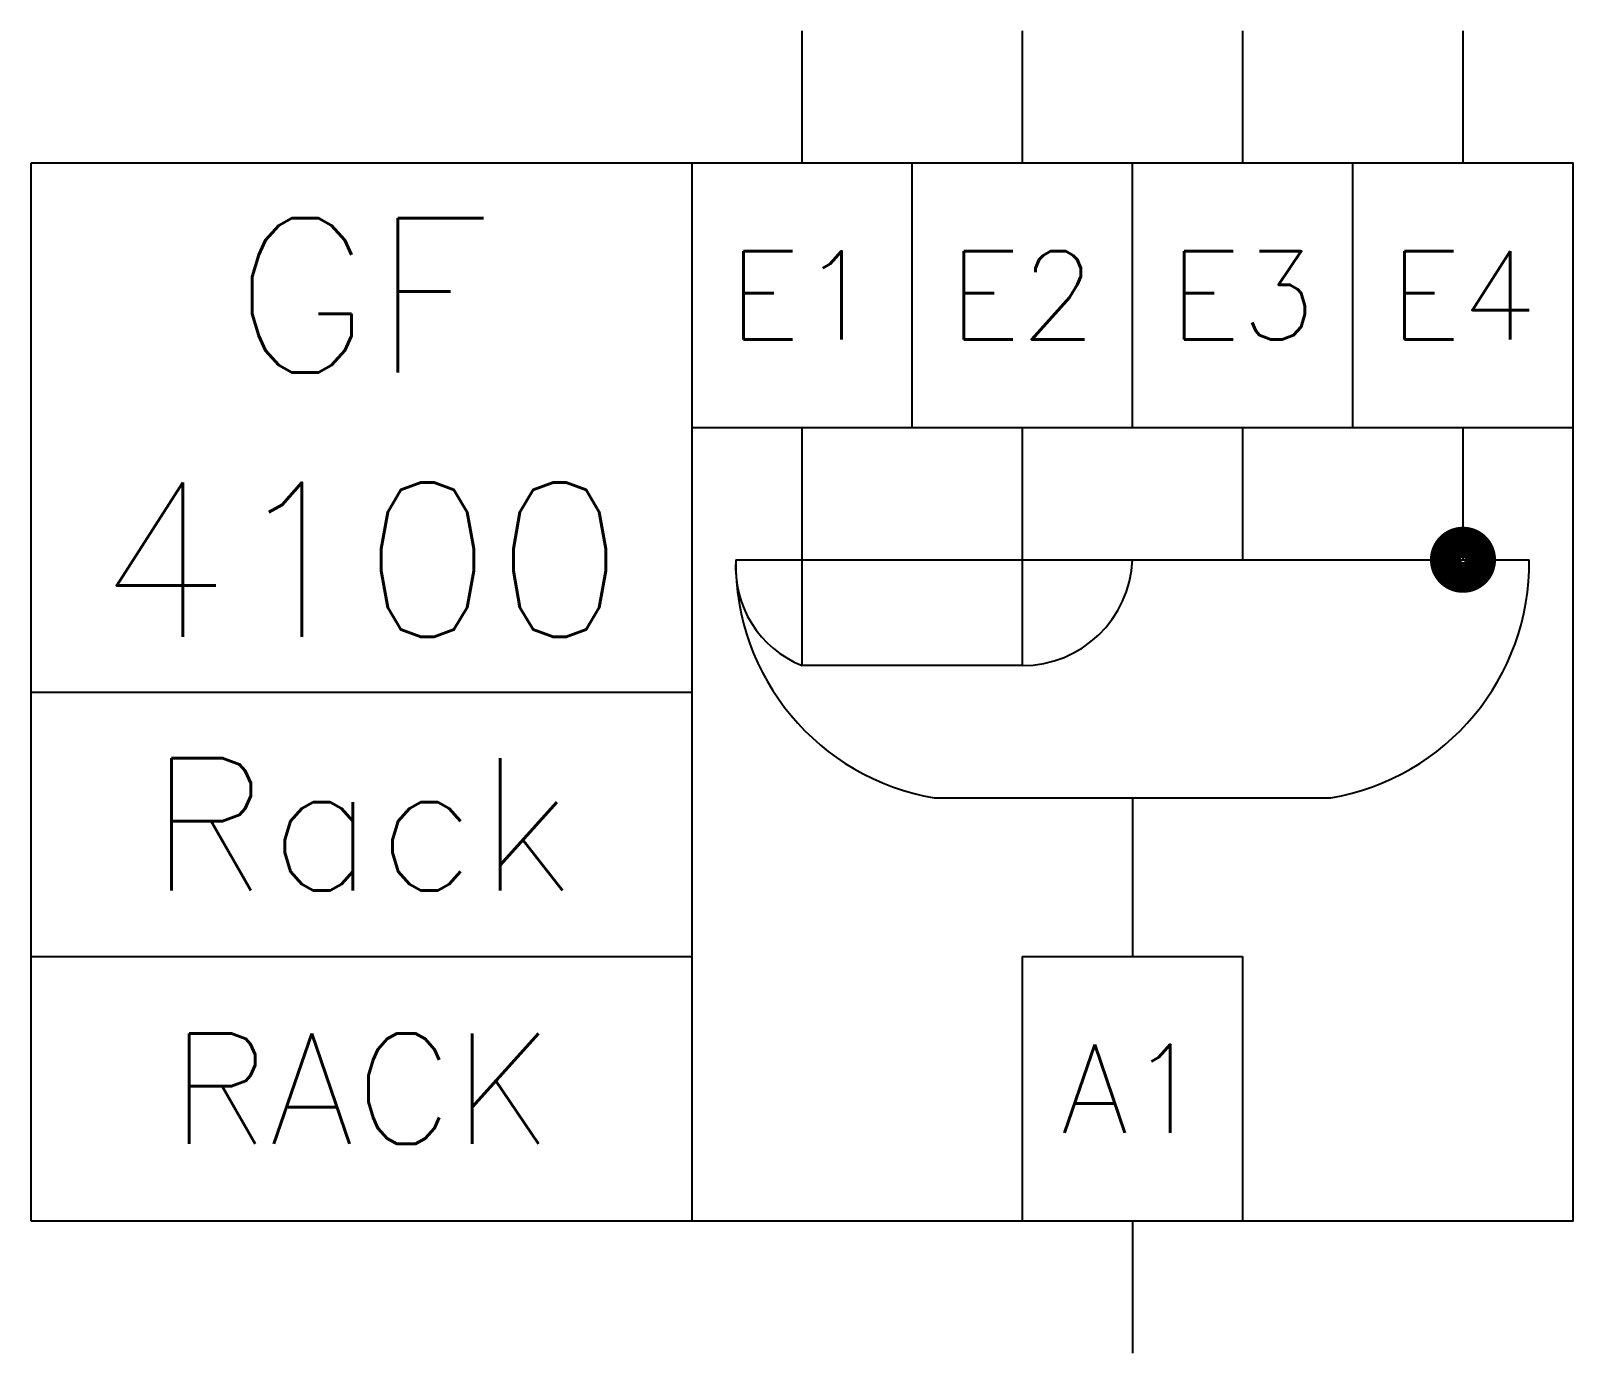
# Model space of a CAD drawing. Extents: x 25 to 60, y 51 to 81.
import ezdxf
from ezdxf.enums import TextEntityAlignment as Align

# ---------------------------------------------------------------- set-up
doc = ezdxf.new("R2010")
doc.units = 0
doc.layers.add('1', color=8, linetype='CONTINUOUS')
doc.layers.add('11', color=30, linetype='CONTINUOUS')
doc.styles.get("Standard").update_dxf_attribs({"font": 'txt.shx'})

# ---------------------------------------------------------------- blocks, each defined once
blk = doc.blocks.new('DOP')
at = {"layer": '1', "color": 0, "const_width": 0.7}
blk.add_lwpolyline([(-0.4, 0, 1), (0.4, 0, 1)], format="xyb", close=True, dxfattribs=at)

msp = doc.modelspace()

# ---------------------------------------------------------------- linework, layer by layer
at = {"layer": '1', "color": 0}
for p, q in [((42.5, 81), (42.5, 78)), ((47.5, 81), (47.5, 78)), ((52.5, 81), (52.5, 78)), ((57.5, 81), (57.5, 78)), ((40, 78), (25, 78)), ((25, 78), (25, 54)), ((45, 72), (45, 78)), ((50, 72), (50, 78)), ((55, 72), (55, 78)), ((40, 72), (45, 72)), ((42.5, 72), (42.5, 66.6)), ((45, 72), (60, 72)), ((47.5, 72), (47.5, 66.6)), ((52.5, 72), (52.5, 69)), ((57.5, 72), (57.5, 69)), ((41, 69), (59, 69)), ((47.5, 66.6), (42.5, 66.6)), ((25, 66), (40, 66)), ((45.5, 63.6), (54.5, 63.6)), ((50, 63.6), (50, 60)), ((25, 60), (40, 60)), ((47.5, 60), (52.5, 60)), ((47.5, 60), (47.5, 54)), ((52.5, 60), (52.5, 54)), ((25, 54), (40, 54)), ((50, 54), (50, 51))]:
    msp.add_line(p, q, dxfattribs=at)
msp.add_lwpolyline([(40, 78), (40, 54), (60, 54), (60, 78)], close=True, dxfattribs=at)
for centre, radius, start, end in [((43.394, 68.827), 2.4, 175.8751, 248.1357), ((46.399, 68.925), 5.4, 179.1995, 260.4116), ((47.502, 69.1), 2.5, 269.9541, 357.7076), ((53.601, 68.925), 5.4, 279.5884, 0.8005)]:
    msp.add_arc(centre, radius, start, end, dxfattribs=at)

# ---------------------------------------------------------------- block references
msp.add_blockref('DOP', (57.5, 69), dxfattribs=at)

# ---------------------------------------------------------------- texts
msp.add_text('Rack', height=3, dxfattribs=at).set_placement((32.5, 63), align=Align.MIDDLE)
for tag, height, p in [('E1', 2, (42.5, 75)), ('E2', 2, (47.5, 75)), ('E3', 2, (52.5, 75)), ('E4', 2, (57.5, 75)), ('RACK', 2.5, (32.5, 57)), ('A1', 2, (50, 57))]:
    msp.add_attdef(tag, text='', height=height, dxfattribs=at).set_placement(p, align=Align.MIDDLE)
at = {"layer": '11', "color": 0}
for s, p in [('GF', (32.5, 75)), ('4100', (32.5, 69))]:
    msp.add_text(s, height=3.5, dxfattribs=at).set_placement(p, align=Align.MIDDLE)

doc.saveas('drawing.dxf')
